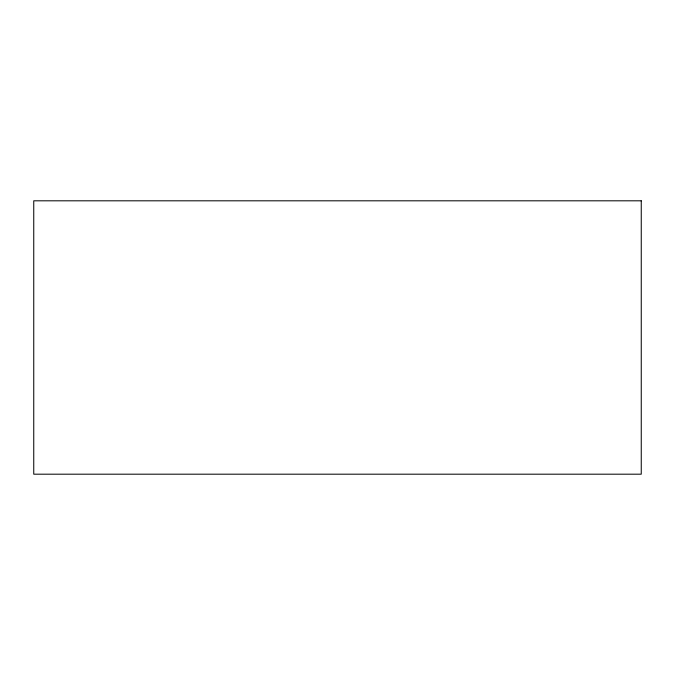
<?xml version="1.0" encoding="UTF-8"?>
<svg xmlns="http://www.w3.org/2000/svg" width="675" height="675" viewBox="0 0 675 675"><rect width="100%" height="100%" fill="white"/><g stroke="black" fill="none" stroke-linecap="round" stroke-linejoin="round"><path stroke-width="1.01" d="M641.25 200.812L33.75 200.812L33.75 474.188L641.25 474.188L641.25 200.812"/></g></svg>
